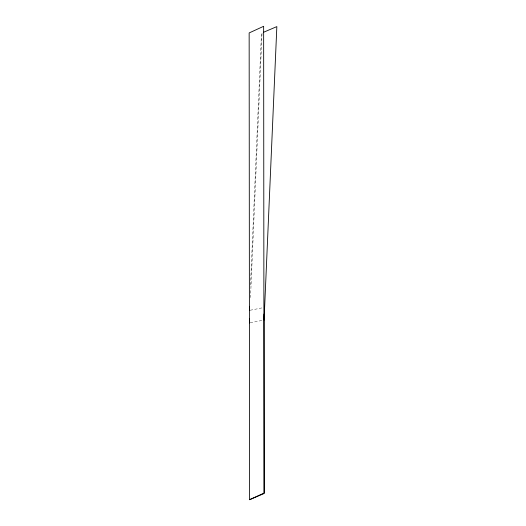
<?xml version="1.0" encoding="UTF-8"?>
<svg xmlns="http://www.w3.org/2000/svg" width="526" height="526" viewBox="0 0 526 526"><rect width="100%" height="100%" fill="white"/><g stroke="black" fill="none" stroke-linecap="round" stroke-linejoin="round"><path stroke-width="0.39" stroke-dasharray="2.63 1.97" d="M250.507 284.974L261.461 33.151L262.033 32.908L250.514 297.545M250.172 310.248L263.296 307.638M250.185 322.793L263.302 320.176"/><path stroke-width="0.79" d="M249.403 310.399L249.58 306.303M249.409 322.944L249.594 318.848M264.078 320.025L276.847 26.602L263.48 32.296M249.567 499.7L264.059 493.066L263.644 26.3L249.153 32.934L249.567 499.7L264.23 493.46L264.072 314.035"/></g></svg>
